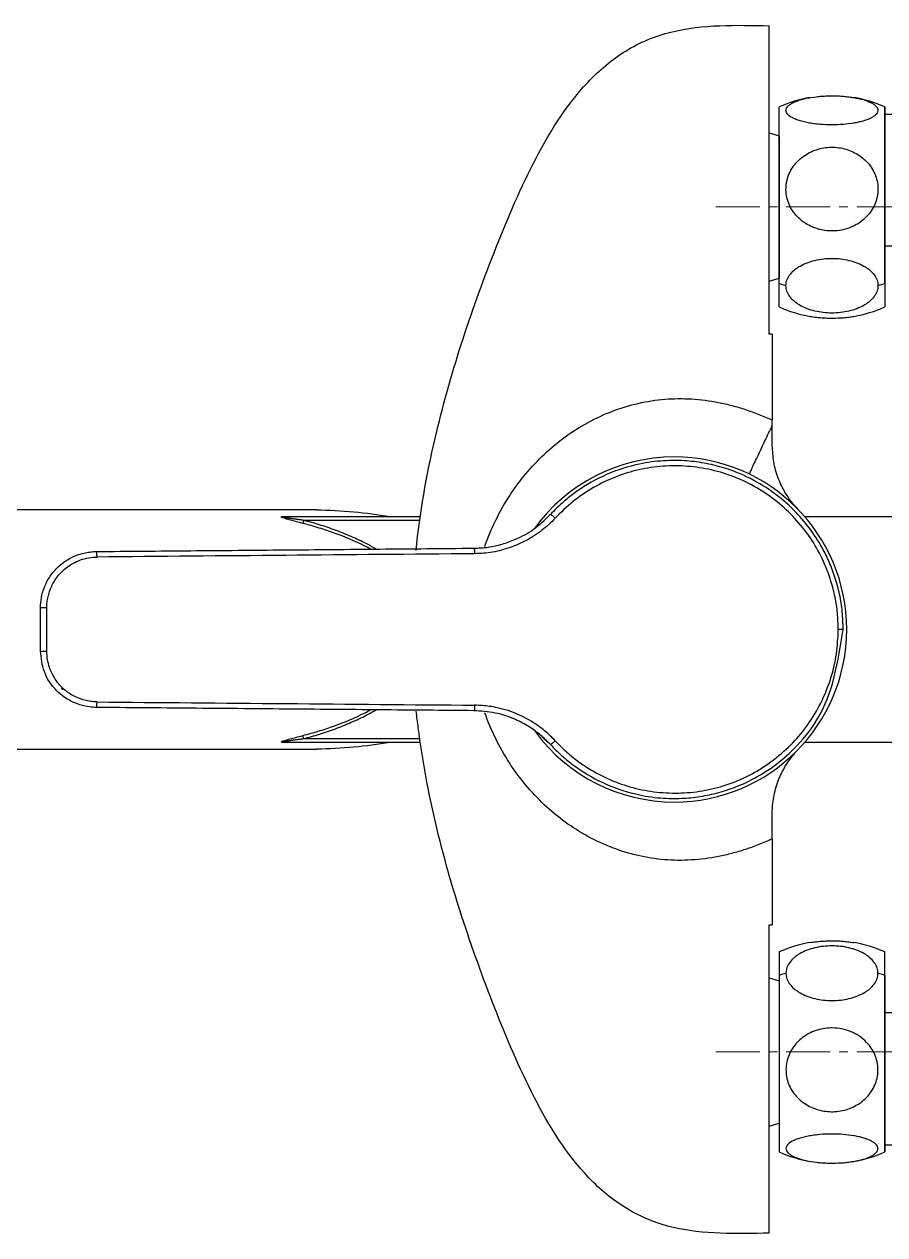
# Model space of a CAD drawing. Extents: x 0 to 1128, y 0 to 827.
# Drawn here: x 604.3 to 726.5, y 489.3 to 661.2 of the extents above; entities that cross this region are included whole.
import ezdxf

# ---------------------------------------------------------------- set-up
doc = ezdxf.new("R2010")
doc.units = 0
doc.header["$LTSCALE"] = 10
doc.header["$MEASUREMENT"] = 0
doc.linetypes.add('CENTER', pattern=[2, 1.25, -0.25, 0.25, -0.25])
doc.linetypes.add('CENTER2', pattern=[28.575, 19.05, -3.175, 3.175, -3.175])
doc.layers.get('0').update_dxf_attribs({"linetype": 'CONTINUOUS'})
doc.layers.add('1', color=7, linetype='CONTINUOUS')
doc.layers.add('Cneter', color=1, linetype='CENTER2', lineweight=13)

msp = doc.modelspace()

# ---------------------------------------------------------------- linework, layer by layer
at = {"ltscale": 0.5}
for p, q in [((726.52, 649.47), (726.52, 621.07)), ((726.52, 649.47), (726.52, 621.07)), ((711.52, 645.38), (711.52, 625.16)), ((711.52, 625.16), (711.52, 645.38)), ((726.52, 501.07), (726.52, 529.47)), ((726.52, 501.07), (726.52, 529.47)), ((711.52, 525.38), (711.52, 505.16))]:
    msp.add_line(p, q, dxfattribs=at)
at = {"layer": '1', "color": 7, "linetype": 'Continuous'}
for p, q in [((711.52, 621.07), (711.52, 649.47)), ((726.52, 624.39), (726.52, 649.47)), ((726.52, 625.23), (726.52, 649.47)), ((726.52, 648.47), (731.62, 648.47)), ((710.12, 645.82), (711.52, 645.38)), ((731.62, 629.69), (726.52, 629.69)), ((710.12, 624.72), (711.52, 625.16)), ((726.52, 625.23), (726.52, 621.07)), ((726.52, 624.39), (726.52, 621.07)), ((644.6, 592.27), (593.5, 592.27)), ((641.06, 591.3), (656.23, 591.3)), ((660.56, 591.27), (641.15, 591.27)), ((660.48, 590.77), (644, 590.77)), ((746.62, 591.27), (715.17, 591.27)), ((606.62, 572.2), (606.62, 578.34)), ((720.62, 575.27), (719.92, 575.27)), ((656.23, 559.24), (641.06, 559.24)), ((641.15, 559.27), (660.59, 559.27)), ((644, 559.77), (660.52, 559.77)), ((715.17, 559.27), (746.62, 559.27)), ((593.5, 558.27), (644.6, 558.27)), ((711.52, 529.47), (711.52, 501.07)), ((726.52, 526.15), (726.52, 529.47)), ((726.52, 525.31), (726.52, 529.47)), ((726.52, 526.15), (726.52, 501.07)), ((710.12, 525.82), (711.52, 525.38)), ((726.52, 525.31), (726.52, 501.07)), ((731.62, 520.85), (726.52, 520.85)), ((710.12, 504.72), (711.52, 505.16)), ((726.52, 502.07), (731.62, 502.07))]:
    msp.add_line(p, q, dxfattribs=at)
for centre, radius, start, end in [((719.02, 632.69), 18.38, 99.683, 114.0853), ((719.02, 632.69), 18.38, 65.9147, 80.3152), ((719.02, 637.85), 18.38, 245.9147, 260.3152), ((719.02, 637.85), 18.38, 279.6888, 294.0853), ((696.62, 575.27), 24.5, 90, 144.1717), ((696.62, 575.27), 24.5, 270, 90), ((696.62, 575.27), 24.5, 216.3796, 270), ((719.02, 512.69), 18.38, 99.6848, 114.0853), ((719.02, 512.69), 18.38, 65.9147, 80.3112), ((719.02, 517.85), 18.38, 245.9147, 260.317), ((719.02, 517.85), 18.38, 279.6848, 294.0853)]:
    msp.add_arc(centre, radius, start, end, dxfattribs=at)
at = {"layer": '1', "color": 7, "linetype": 'Continuous', "extrusion": (0, 0, -1)}
for centre, major_axis, ratio, start_param, end_param in [((719.02, 637.25), (18.38, 0), 0.766044, 1.934165, 1.991162), ((719.02, 637.25), (-18.38, 0), 0.766044, 4.292024, 4.349021), ((644.9, 575.27), (34, 0), 0.5, 4.740032, 5.052082), ((656.56, 591.77), (1, 0), 0.5, 1.570796, 1.910489), ((644.9, 575.27), (34, 0), 0.5, 1.231104, 1.543153), ((656.56, 558.77), (-1, 0), 0.5, 1.231104, 1.570796)]:
    msp.add_ellipse(centre, major_axis=major_axis, ratio=ratio, start_param=start_param, end_param=end_param, dxfattribs=at)
at = {"layer": '1', "color": 7, "linetype": 'Continuous'}
for centre, major_axis, ratio, start_param, end_param in [((641.15, 591.77), (0, 0.5), 0.5, 2.8019, 3.141593), ((557.33, 575.27), (0, -411.78), 0.121891, 1.570796, 1.578265), ((557.33, 575.27), (0, -411.78), 0.121891, 1.563328, 1.570796), ((719.02, 513.3), (18.38, 0), 0.766044, 1.934165, 1.991162), ((719.02, 513.3), (-18.38, 0), 0.766044, 4.292024, 4.349021)]:
    msp.add_ellipse(centre, major_axis=major_axis, ratio=ratio, start_param=start_param, end_param=end_param, dxfattribs=at)
for points, knots in [([(659.95, 586.49), (660.5, 591.81), (661.43, 597.11), (664.74, 611.37), (667.67, 620.18), (672.71, 633.05), (674.5, 637.29), (678.69, 645.54), (681.15, 649.58), (685.94, 654.66), (687.75, 656.2), (691.7, 658.64), (693.9, 659.55), (700.68, 661.23), (705.44, 661.11), (710.12, 661)], [0, 0, 0, 0, 0.163297, 0.163297, 0.442198, 0.442198, 0.581648, 0.581648, 0.721099, 0.721099, 0.790824, 0.790824, 0.860549, 0.860549, 1, 1, 1, 1]), ([(710.12, 617.23), (710.12, 621.07), (710.12, 624.9), (710.12, 632.53), (710.12, 636.33), (710.12, 643.93), (710.12, 647.75), (710.12, 654.97), (710.12, 658.22), (710.12, 661)], [0, 0, 0, 0, 0.25, 0.25, 0.5, 0.5, 0.75, 0.75, 1, 1, 1, 1]), ([(719.07, 646.92), (718.46, 646.92), (717.87, 646.95), (717, 647.02), (716.71, 647.06), (716.15, 647.13), (715.88, 647.18), (715.36, 647.28), (715.11, 647.33), (714.63, 647.46), (714.41, 647.53), (713.99, 647.67), (713.79, 647.75), (713.44, 647.91), (713.28, 648), (712.86, 648.28), (712.67, 648.47), (712.46, 648.88), (712.46, 649.08), (712.6, 649.39), (712.68, 649.49), (712.86, 649.69), (712.98, 649.78), (713.25, 649.96), (713.41, 650.05), (713.76, 650.22), (713.96, 650.3), (714.17, 650.37)], [0, 0, 0, 0, 0.125, 0.125, 0.1875, 0.1875, 0.25, 0.25, 0.3125, 0.3125, 0.375, 0.375, 0.4375, 0.4375, 0.5, 0.5, 0.625, 0.625, 0.75, 0.75, 0.8125, 0.8125, 0.875, 0.875, 0.9375, 0.9375, 1, 1, 1, 1]), ([(714.17, 650.37), (714.54, 650.5), (714.94, 650.61), (715.83, 650.8), (716.31, 650.88), (717.05, 650.96), (717.3, 650.98), (717.81, 651.02), (718.07, 651.04), (718.86, 651.06), (719.38, 651.06), (720.15, 651.03), (720.41, 651.01), (720.92, 650.97), (721.17, 650.94), (721.66, 650.88), (721.9, 650.85), (722.36, 650.77), (722.59, 650.72), (723.25, 650.57), (723.64, 650.46), (724.17, 650.26), (724.34, 650.19), (724.64, 650.04), (724.78, 649.97), (725.02, 649.81), (725.12, 649.73), (725.3, 649.56), (725.38, 649.47), (725.54, 649.21), (725.58, 649.03), (725.5, 648.67), (725.39, 648.5), (725.12, 648.25), (725.01, 648.16), (724.77, 648.01), (724.63, 647.93), (724.33, 647.78), (724.16, 647.71), (723.8, 647.58), (723.61, 647.52), (723.21, 647.41), (723, 647.35), (722.57, 647.26), (722.34, 647.21), (721.63, 647.09), (721.14, 647.03), (720.12, 646.95), (719.6, 646.93), (719.07, 646.92)], [0, 0, 0, 0, 0.0625, 0.0625, 0.125, 0.125, 0.15625, 0.15625, 0.1875, 0.1875, 0.25, 0.25, 0.28125, 0.28125, 0.3125, 0.3125, 0.34375, 0.34375, 0.375, 0.375, 0.4375, 0.4375, 0.46875, 0.46875, 0.5, 0.5, 0.53125, 0.53125, 0.5625, 0.5625, 0.625, 0.625, 0.6875, 0.6875, 0.71875, 0.71875, 0.75, 0.75, 0.78125, 0.78125, 0.8125, 0.8125, 0.84375, 0.84375, 0.875, 0.875, 0.9375, 0.9375, 1, 1, 1, 1]), ([(719.07, 631.86), (718.35, 631.85), (717.65, 631.95), (716.63, 632.26), (716.3, 632.39), (715.67, 632.7), (715.36, 632.87), (714.78, 633.27), (714.5, 633.5), (714, 633.99), (713.77, 634.25), (713.36, 634.82), (713.18, 635.13), (712.88, 635.76), (712.76, 636.09), (712.58, 636.76), (712.52, 637.11), (712.48, 637.81), (712.49, 638.16), (712.56, 638.68), (712.59, 638.85), (712.67, 639.19), (712.71, 639.36), (712.88, 639.86), (713.02, 640.18), (713.37, 640.8), (713.56, 641.09), (714.01, 641.63), (714.26, 641.88), (714.79, 642.35), (715.08, 642.56), (715.68, 642.92), (716, 643.09), (716.65, 643.36), (716.99, 643.47), (717.68, 643.64), (718.03, 643.69), (719.09, 643.79), (719.8, 643.75), (721.2, 643.45), (721.86, 643.2), (722.78, 642.68), (723.08, 642.47), (723.62, 642.03), (723.88, 641.79), (724.34, 641.27), (724.55, 640.98), (724.92, 640.38), (725.07, 640.07), (725.32, 639.41), (725.41, 639.07), (725.53, 638.38), (725.56, 638.04), (725.55, 637.51), (725.53, 637.33), (725.49, 636.98), (725.46, 636.81), (725.35, 636.3), (725.24, 635.97), (724.96, 635.32), (724.79, 635.01), (724.41, 634.43), (724.18, 634.16), (723.94, 633.9)], [0, 0, 0, 0, 0.0625, 0.0625, 0.09375, 0.09375, 0.125, 0.125, 0.15625, 0.15625, 0.1875, 0.1875, 0.21875, 0.21875, 0.25, 0.25, 0.28125, 0.28125, 0.3125, 0.3125, 0.328125, 0.328125, 0.34375, 0.34375, 0.375, 0.375, 0.40625, 0.40625, 0.4375, 0.4375, 0.46875, 0.46875, 0.5, 0.5, 0.53125, 0.53125, 0.5625, 0.5625, 0.625, 0.625, 0.6875, 0.6875, 0.71875, 0.71875, 0.75, 0.75, 0.78125, 0.78125, 0.8125, 0.8125, 0.84375, 0.84375, 0.875, 0.875, 0.890625, 0.890625, 0.90625, 0.90625, 0.9375, 0.9375, 0.96875, 0.96875, 1, 1, 1, 1]), ([(723.94, 633.9), (723.62, 633.57), (723.28, 633.28), (722.72, 632.91), (722.53, 632.79), (722.13, 632.58), (721.93, 632.48), (721.3, 632.22), (720.87, 632.09), (719.98, 631.91), (719.53, 631.86), (719.07, 631.86)], [0, 0, 0, 0, 0.25, 0.25, 0.375, 0.375, 0.5, 0.5, 0.75, 0.75, 1, 1, 1, 1]), ([(712.49, 624.09), (712.49, 624.35), (712.53, 624.62), (712.67, 625), (712.73, 625.13), (712.86, 625.38), (712.94, 625.5), (713.2, 625.86), (713.41, 626.09), (713.78, 626.41), (713.92, 626.51), (714.2, 626.7), (714.34, 626.8), (714.8, 627.06), (715.14, 627.22), (715.85, 627.49), (716.22, 627.6), (716.99, 627.78), (717.39, 627.85), (718.2, 627.95), (718.61, 627.97), (719.43, 627.97), (719.85, 627.95), (720.66, 627.85), (721.05, 627.78), (721.82, 627.6), (722.2, 627.48), (722.9, 627.22), (723.23, 627.06), (723.7, 626.8), (723.85, 626.7), (724.13, 626.51), (724.26, 626.41), (724.63, 626.09), (724.84, 625.87), (725.19, 625.38), (725.32, 625.13), (725.51, 624.62), (725.55, 624.35), (725.55, 624.09)], [0, 0, 0, 0, 0.0625, 0.0625, 0.09375, 0.09375, 0.125, 0.125, 0.1875, 0.1875, 0.21875, 0.21875, 0.25, 0.25, 0.3125, 0.3125, 0.375, 0.375, 0.4375, 0.4375, 0.5, 0.5, 0.5625, 0.5625, 0.625, 0.625, 0.6875, 0.6875, 0.75, 0.75, 0.78125, 0.78125, 0.8125, 0.8125, 0.875, 0.875, 0.9375, 0.9375, 1, 1, 1, 1]), ([(725.55, 624.09), (725.55, 623.82), (725.51, 623.56), (725.37, 623.17), (725.32, 623.05), (725.18, 622.79), (725.1, 622.67), (724.84, 622.31), (724.63, 622.09), (724.26, 621.77), (724.12, 621.66), (723.84, 621.47), (723.7, 621.38), (723.24, 621.11), (722.9, 620.96), (722.19, 620.69), (721.82, 620.57), (721.05, 620.39), (720.65, 620.32), (719.84, 620.23), (719.43, 620.2), (718.61, 620.2), (718.19, 620.23), (717.38, 620.32), (716.99, 620.39), (716.22, 620.57), (715.84, 620.69), (715.14, 620.96), (714.81, 621.11), (714.34, 621.38), (714.2, 621.47), (713.92, 621.67), (713.78, 621.77), (713.41, 622.08), (713.2, 622.31), (712.85, 622.79), (712.72, 623.04), (712.54, 623.55), (712.49, 623.82), (712.49, 624.09)], [0, 0, 0, 0, 0.0625, 0.0625, 0.09375, 0.09375, 0.125, 0.125, 0.1875, 0.1875, 0.21875, 0.21875, 0.25, 0.25, 0.3125, 0.3125, 0.375, 0.375, 0.4375, 0.4375, 0.5, 0.5, 0.5625, 0.5625, 0.625, 0.625, 0.6875, 0.6875, 0.75, 0.75, 0.78125, 0.78125, 0.8125, 0.8125, 0.875, 0.875, 0.9375, 0.9375, 1, 1, 1, 1]), ([(715.93, 619.73), (716.21, 619.68), (716.51, 619.64), (717.05, 619.58), (717.3, 619.56), (717.81, 619.52), (718.07, 619.51), (718.86, 619.48), (719.38, 619.48), (720.15, 619.52), (720.41, 619.53), (720.92, 619.57), (721.17, 619.6), (721.65, 619.66), (721.89, 619.69), (722.11, 619.73)], [0, 0, 0, 0, 0.147664, 0.147664, 0.269802, 0.269802, 0.391939, 0.391939, 0.636214, 0.636214, 0.758351, 0.758351, 0.880489, 0.880489, 1, 1, 1, 1]), ([(710.54, 617.22), (710.54, 615.72), (710.54, 612.53), (710.54, 608.46), (710.54, 605.89), (710.54, 605.02)], [0, 0, 0, 0, 0.370025, 0.785171, 1, 1, 1, 1]), ([(669.71, 587.06), (670.16, 588.34), (671.7, 592.01), (675.27, 597.53), (680, 602), (684.34, 604.74), (687.82, 606.36), (691.48, 607.47), (696.52, 608.26), (701.07, 607.96), (704.85, 607.09), (706.76, 606.52), (708.34, 605.95), (709.6, 605.44), (710.22, 605.16), (710.54, 605.02)], [0, 0, 0, 0, 0.079962, 0.235319, 0.388714, 0.465216, 0.541222, 0.616636, 0.691749, 0.84227, 0.880934, 0.91992, 0.959514, 0.979629, 1, 1, 1, 1]), ([(707.29, 597.33), (707.28, 597.33), (707.39, 597.58), (707.82, 598.51), (708.43, 599.8), (709.38, 601.8), (710.19, 603.5), (710.54, 604.22)], [0, 0, 0, 0, 0.26554, 0.398338, 0.531135, 0.79673, 1, 1, 1, 1]), ([(714.21, 592.33), (714.01, 592.54), (713.39, 593.21), (712.59, 594.31), (711.87, 595.61), (711.23, 597.1), (710.69, 598.92), (710.59, 600.59), (710.54, 601.38)], [0, 0, 0, 0, 0.095605, 0.300985, 0.45022, 0.567237, 0.797233, 1, 1, 1, 1]), ([(696.62, 599.27), (696.11, 599.26), (694.46, 599.23), (691.19, 598.77), (686.95, 597.43), (683.5, 595.47), (681.22, 593.71), (680, 592.61), (679.32, 591.9), (679.03, 591.6)], [0, 0, 0, 0, 0.077581, 0.250432, 0.500283, 0.749954, 0.849951, 0.936975, 1, 1, 1, 1]), ([(719.92, 575.27), (719.89, 576.04), (719.85, 577.59), (719.49, 579.88), (718.82, 582.49), (717.7, 585.37), (715.98, 588.38), (713.82, 591.1), (711.27, 593.47), (708.4, 595.45), (705.27, 596.98), (701.94, 598.01), (698.5, 598.52), (695.02, 598.54), (691.58, 598.03), (688.25, 597), (685.11, 595.48), (682.2, 593.54), (680.54, 591.9), (679.72, 591.09)], [0, 0, 0, 0, 0.041609, 0.082974, 0.124504, 0.186643, 0.248529, 0.310603, 0.37292, 0.435394, 0.497974, 0.560573, 0.623138, 0.685719, 0.748344, 0.811046, 0.874101, 0.937087, 1, 1, 1, 1]), ([(720.62, 575.27), (720.59, 576.11), (720.54, 577.78), (720.14, 580.27), (719.5, 582.64), (718.67, 584.84), (717.01, 588.21), (713.67, 592.67), (708.21, 596.64), (703.17, 598.5), (699.92, 599.07), (698.04, 599.25), (697.09, 599.26), (696.62, 599.27)], [0, 0, 0, 0, 0.0666, 0.133201, 0.199803, 0.261805, 0.31967, 0.498971, 0.69863, 0.848887, 0.924351, 0.962183, 1, 1, 1, 1]), ([(668.17, 586.81), (668.85, 586.84), (670.2, 586.9), (672.19, 587.35), (674.38, 588.14), (676.77, 589.45), (678.25, 590.85), (679.02, 591.58)], [0, 0, 0, 0, 0.166803, 0.333637, 0.500501, 0.740777, 1, 1, 1, 1]), ([(679.72, 591.09), (679.57, 591.22), (679.4, 591.37), (679.12, 591.57), (679.04, 591.61), (679.03, 591.6)], [0, 0, 0, 0, 0.5, 0.5, 1, 1, 1, 1]), ([(643.89, 590.33), (643.42, 590.45), (642.7, 590.63), (641.73, 590.91), (641.17, 591.07), (640.76, 591.23), (640.85, 591.3), (640.98, 591.3), (641.06, 591.3)], [0, 0, 0, 0, 0.379244, 0.58841, 0.793652, 0.881026, 0.927689, 1, 1, 1, 1]), ([(644, 590.77), (643.92, 590.78), (643.75, 590.8), (643.49, 590.84), (643.24, 590.87), (643.02, 590.9), (642.82, 590.93), (642.64, 590.95), (642.48, 590.98), (642.33, 591), (642.19, 591.02), (642.07, 591.03), (641.96, 591.05), (641.86, 591.07), (641.77, 591.08), (641.68, 591.09), (641.61, 591.1), (641.53, 591.11), (641.47, 591.12), (641.41, 591.13), (641.35, 591.14), (641.3, 591.15), (641.25, 591.16), (641.21, 591.17), (641.16, 591.17), (641.13, 591.18), (641.09, 591.19), (641.06, 591.19), (641.03, 591.2), (641, 591.21), (640.98, 591.21), (640.96, 591.22), (640.94, 591.22), (640.93, 591.23), (640.92, 591.23), (640.91, 591.23), (640.9, 591.24), (640.89, 591.24), (640.89, 591.24), (640.89, 591.25), (640.89, 591.25), (640.89, 591.26), (640.91, 591.26), (640.92, 591.26), (640.94, 591.26), (640.97, 591.27), (641.01, 591.27), (641.05, 591.27), (641.09, 591.27), (641.12, 591.27), (641.14, 591.27), (641.15, 591.27)], [0, 0, 0, 0, 0.067218, 0.142405, 0.209742, 0.270355, 0.325043, 0.374413, 0.419075, 0.459639, 0.496658, 0.530449, 0.561278, 0.589409, 0.615106, 0.638634, 0.660257, 0.680237, 0.698833, 0.71621, 0.73243, 0.747556, 0.761658, 0.774812, 0.787093, 0.798578, 0.809342, 0.819439, 0.828848, 0.837548, 0.845529, 0.852792, 0.859343, 0.865197, 0.870484, 0.875426, 0.880286, 0.885315, 0.890662, 0.896424, 0.902644, 0.909324, 0.916545, 0.924592, 0.933749, 0.944164, 0.955728, 0.968288, 0.981874, 0.996579, 1, 1, 1, 1]), ([(653.52, 586.68), (653.24, 586.83), (651.56, 587.7), (649.13, 588.72), (646.16, 589.72), (644.66, 590.12), (643.89, 590.33)], [0.2792733, 0.2792733, 0.2792733, 0.2792733, 0.3443468, 0.6756304, 0.8319401, 1, 1, 1, 1]), ([(654.28, 586.69), (653.84, 586.95), (652.72, 587.56), (650.76, 588.49), (648.48, 589.4), (646.19, 590.17), (644.72, 590.58), (644, 590.77)], [0.3074606, 0.3074606, 0.3074606, 0.3074606, 0.4142627, 0.560697, 0.7071314, 0.8535657, 1, 1, 1, 1]), ([(606.62, 578.34), (606.65, 578.83), (606.7, 579.82), (607.13, 581.29), (607.86, 582.72), (608.84, 583.94), (610.06, 584.97), (611.43, 585.74), (612.73, 586.14), (613.77, 586.31), (614.29, 586.33), (614.55, 586.34)], [0, 0, 0, 0, 0.116035, 0.237638, 0.364865, 0.497762, 0.6105, 0.748084, 0.873755, 0.936659, 1, 1, 1, 1]), ([(614.65, 585.56), (614.65, 585.74), (614.64, 585.95), (614.6, 586.26), (614.57, 586.34), (614.55, 586.34)], [0, 0, 0, 0, 0.5, 0.5, 1, 1, 1, 1]), ([(607.52, 578.35), (607.53, 578.61), (607.54, 579.14), (607.73, 580.18), (608.16, 581.46), (609.01, 582.85), (610.07, 583.92), (611.19, 584.67), (612.3, 585.17), (613.46, 585.49), (614.26, 585.54), (614.65, 585.56)], [0, 0, 0, 0, 0.070017, 0.139892, 0.282103, 0.425905, 0.5704, 0.678851, 0.786951, 0.894003, 1, 1, 1, 1]), ([(679.72, 559.46), (680.26, 558.9), (681.34, 557.8), (683.17, 556.36), (685.44, 554.89), (688.23, 553.55), (691.56, 552.52), (695, 552.01), (698.48, 552.02), (701.93, 552.53), (705.26, 553.56), (708.39, 555.09), (711.26, 557.06), (713.8, 559.42), (715.96, 562.14), (717.69, 565.15), (718.95, 568.39), (719.76, 571.79), (719.87, 574.11), (719.92, 575.27)], [0, 0, 0, 0, 0.041935, 0.083687, 0.125667, 0.188571, 0.2512, 0.31388, 0.376604, 0.439296, 0.50194, 0.564467, 0.626804, 0.688975, 0.750998, 0.812961, 0.875254, 0.937595, 1, 1, 1, 1]), ([(696.62, 551.27), (697.07, 551.28), (697.97, 551.29), (699.76, 551.45), (702.86, 551.97), (706.82, 553.36), (710.69, 555.68), (714.05, 558.59), (718.89, 564.42), (719.9, 570.74), (720.62, 575.27)], [0, 0, 0, 0, 0.036186, 0.072318, 0.144471, 0.288174, 0.405401, 0.503547, 0.643663, 1, 1, 1, 1]), ([(614.55, 564.2), (614.41, 564.21), (613.88, 564.22), (612.84, 564.36), (611.43, 564.8), (610.05, 565.57), (608.44, 566.94), (606.95, 569.13), (606.73, 571.21), (606.62, 572.2)], [0, 0, 0, 0, 0.03483, 0.126576, 0.25266, 0.390649, 0.503707, 0.762944, 1, 1, 1, 1]), ([(614.65, 564.98), (614.43, 564.99), (613.9, 565.01), (612.85, 565.2), (611.54, 565.66), (610.16, 566.53), (608.82, 567.89), (607.99, 569.46), (607.58, 571.01), (607.54, 571.8), (607.52, 572.2)], [0, 0, 0, 0, 0.061368, 0.141758, 0.285411, 0.429964, 0.574576, 0.789352, 0.895236, 1, 1, 1, 1]), ([(668.27, 564.52), (668.27, 564.33), (668.26, 564.11), (668.22, 563.81), (668.19, 563.74), (668.17, 563.74)], [0, 0, 0, 0, 0.5, 0.5, 1, 1, 1, 1]), ([(679.72, 559.46), (679.5, 559.68), (678.76, 560.45), (677.09, 561.82), (675.03, 563), (673.02, 563.77), (671.29, 564.23), (669.7, 564.47), (668.63, 564.5), (668.27, 564.52)], [0, 0, 0, 0, 0.07245, 0.249982, 0.499828, 0.62488, 0.749991, 0.917125, 1, 1, 1, 1]), ([(643.89, 560.21), (644.67, 560.42), (646.17, 560.83), (649.15, 561.83), (651.58, 562.85), (653.25, 563.72), (653.52, 563.86)], [0, 0, 0, 0, 0.1687318, 0.325545, 0.6556771, 0.7184581, 0.7184581, 0.7184581, 0.7184581]), ([(644, 559.77), (644.73, 559.96), (646.21, 560.38), (648.51, 561.16), (650.78, 562.07), (652.73, 562.99), (653.84, 563.6), (654.28, 563.86)], [0, 0, 0, 0, 0.1464772, 0.2929544, 0.4394317, 0.5859089, 0.6905524, 0.6905524, 0.6905524, 0.6905524]), ([(710.12, 489.54), (705.49, 489.44), (700.8, 489.31), (694.03, 490.95), (691.89, 491.81), (687.89, 494.24), (686.11, 495.72), (681.29, 500.76), (678.85, 504.73), (674.62, 512.96), (672.82, 517.23), (667.78, 530.07), (664.86, 538.76), (661.71, 552.17), (660.86, 556.69), (660.17, 562.09), (660.07, 562.88), (659.99, 563.67)], [0, 0, 0, 0, 0.139435, 0.139435, 0.209152, 0.209152, 0.27887, 0.27887, 0.418304, 0.418304, 0.557739, 0.557739, 0.836609, 0.836609, 0.976043, 0.976043, 1, 1, 1, 1]), ([(679.02, 558.96), (678.58, 559.4), (677.66, 560.31), (676.01, 561.5), (673.86, 562.64), (671.21, 563.53), (669.18, 563.67), (668.17, 563.74)], [0, 0, 0, 0, 0.151794, 0.318451, 0.499969, 0.749971, 1, 1, 1, 1]), ([(710.54, 545.53), (710.23, 545.39), (709.6, 545.11), (708.33, 544.59), (706.74, 544.02), (704.82, 543.45), (701.04, 542.57), (695.21, 542.2), (688.94, 543.66), (684.33, 545.8), (679.99, 548.55), (676.22, 552.12), (673.14, 556.3), (671.2, 559.74), (670.17, 562.18), (669.73, 563.43)], [0, 0, 0, 0, 0.020327, 0.04055, 0.080569, 0.119918, 0.15851, 0.309361, 0.458947, 0.535451, 0.611564, 0.765491, 0.843016, 0.921482, 1, 1, 1, 1]), ([(641.06, 559.24), (640.97, 559.24), (640.81, 559.24), (640.8, 559.32), (640.99, 559.4), (641.4, 559.54), (642.04, 559.72), (642.93, 559.97), (643.54, 560.12), (643.89, 560.21)], [0, 0, 0, 0, 0.080096, 0.132169, 0.186351, 0.266905, 0.507313, 0.713757, 1, 1, 1, 1]), ([(641.15, 559.27), (641.14, 559.27), (641.12, 559.27), (641.08, 559.27), (641.02, 559.27), (640.97, 559.27), (640.93, 559.28), (640.89, 559.28), (640.88, 559.29), (640.9, 559.31), (640.93, 559.32), (640.97, 559.33), (641.02, 559.34), (641.07, 559.35), (641.13, 559.36), (641.18, 559.37), (641.24, 559.38), (641.31, 559.39), (641.38, 559.4), (641.47, 559.42), (641.56, 559.43), (641.66, 559.45), (641.78, 559.47), (641.91, 559.48), (642.05, 559.5), (642.2, 559.53), (642.37, 559.55), (642.56, 559.58), (642.77, 559.61), (643, 559.64), (643.25, 559.67), (643.52, 559.71), (643.77, 559.74), (643.93, 559.76), (644, 559.77)], [0, 0, 0, 0, 0.004389, 0.02256, 0.039152, 0.055383, 0.071933, 0.088373, 0.103854, 0.118957, 0.134887, 0.151682, 0.168668, 0.185354, 0.201741, 0.218187, 0.235545, 0.254687, 0.27626, 0.30031, 0.326795, 0.355883, 0.387877, 0.423077, 0.461807, 0.50455, 0.551824, 0.604016, 0.661275, 0.723723, 0.791479, 0.864842, 0.944437, 1, 1, 1, 1]), ([(679.03, 558.95), (679.04, 558.93), (679.12, 558.97), (679.4, 559.17), (679.57, 559.32), (679.72, 559.46)], [0, 0, 0, 0, 0.5, 0.5, 1, 1, 1, 1]), ([(679.03, 558.95), (679.31, 558.65), (679.96, 557.97), (681.18, 556.87), (683.46, 555.09), (686.96, 553.12), (691.19, 551.77), (694.46, 551.31), (696.11, 551.28), (696.62, 551.27)], [0, 0, 0, 0, 0.061087, 0.142939, 0.250099, 0.499788, 0.749621, 0.92236, 1, 1, 1, 1]), ([(710.54, 549.16), (710.55, 549.54), (710.57, 550.34), (710.74, 551.49), (711, 552.66), (711.37, 553.78), (711.87, 554.93), (712.6, 556.25), (713.4, 557.35), (714.03, 558.02), (714.21, 558.22)], [0, 0, 0, 0, 0.097154, 0.202032, 0.314161, 0.433054, 0.551143, 0.699166, 0.913467, 1, 1, 1, 1]), ([(710.54, 545.53), (710.54, 544.65), (710.54, 542.09), (710.54, 538.02), (710.54, 534.83), (710.54, 533.32)], [0, 0, 0, 0, 0.214804, 0.629967, 1, 1, 1, 1]), ([(710.12, 489.54), (710.12, 492.34), (710.12, 495.63), (710.12, 502.88), (710.12, 506.68), (710.12, 514.25), (710.12, 518.04), (710.12, 525.66), (710.12, 529.48), (710.12, 533.31)], [0, 0, 0, 0, 0.25, 0.25, 0.5, 0.5, 0.75, 0.75, 1, 1, 1, 1]), ([(725.55, 526.46), (725.55, 526.72), (725.51, 526.98), (725.37, 527.37), (725.32, 527.5), (725.18, 527.75), (725.1, 527.87), (724.84, 528.23), (724.63, 528.46), (724.26, 528.77), (724.12, 528.88), (723.84, 529.07), (723.7, 529.17), (723.24, 529.43), (722.9, 529.58), (722.19, 529.86), (721.82, 529.97), (721.05, 530.15), (720.65, 530.22), (719.84, 530.31), (719.43, 530.34), (718.61, 530.34), (718.19, 530.31), (717.38, 530.22), (716.99, 530.15), (716.22, 529.97), (715.84, 529.85), (715.14, 529.58), (714.81, 529.43), (714.34, 529.17), (714.2, 529.07), (713.92, 528.88), (713.78, 528.78), (713.41, 528.46), (713.2, 528.24), (712.85, 527.75), (712.72, 527.5), (712.54, 526.99), (712.49, 526.72), (712.49, 526.46)], [0, 0, 0, 0, 0.0625, 0.0625, 0.09375, 0.09375, 0.125, 0.125, 0.1875, 0.1875, 0.21875, 0.21875, 0.25, 0.25, 0.3125, 0.3125, 0.375, 0.375, 0.4375, 0.4375, 0.5, 0.5, 0.5625, 0.5625, 0.625, 0.625, 0.6875, 0.6875, 0.75, 0.75, 0.78125, 0.78125, 0.8125, 0.8125, 0.875, 0.875, 0.9375, 0.9375, 1, 1, 1, 1]), ([(715.93, 530.81), (716.21, 530.86), (716.51, 530.9), (717.05, 530.96), (717.3, 530.98), (717.81, 531.02), (718.07, 531.04), (718.86, 531.06), (719.38, 531.06), (720.15, 531.03), (720.41, 531.01), (720.92, 530.97), (721.17, 530.94), (721.65, 530.88), (721.89, 530.85), (722.11, 530.81)], [0, 0, 0, 0, 0.147664, 0.147664, 0.269802, 0.269802, 0.391939, 0.391939, 0.636214, 0.636214, 0.758351, 0.758351, 0.880489, 0.880489, 1, 1, 1, 1]), ([(712.49, 526.46), (712.49, 526.19), (712.53, 525.93), (712.67, 525.54), (712.73, 525.41), (712.86, 525.16), (712.94, 525.04), (713.2, 524.68), (713.41, 524.45), (713.78, 524.14), (713.92, 524.03), (714.2, 523.84), (714.34, 523.75), (714.8, 523.48), (715.14, 523.33), (715.85, 523.05), (716.22, 522.94), (716.99, 522.76), (717.39, 522.69), (718.2, 522.6), (718.61, 522.57), (719.43, 522.57), (719.85, 522.6), (720.66, 522.69), (721.05, 522.76), (721.82, 522.94), (722.2, 523.06), (722.9, 523.33), (723.23, 523.48), (723.7, 523.75), (723.85, 523.84), (724.13, 524.03), (724.26, 524.14), (724.63, 524.45), (724.84, 524.68), (725.19, 525.16), (725.32, 525.41), (725.51, 525.92), (725.55, 526.19), (725.55, 526.46)], [0, 0, 0, 0, 0.0625, 0.0625, 0.09375, 0.09375, 0.125, 0.125, 0.1875, 0.1875, 0.21875, 0.21875, 0.25, 0.25, 0.3125, 0.3125, 0.375, 0.375, 0.4375, 0.4375, 0.5, 0.5, 0.5625, 0.5625, 0.625, 0.625, 0.6875, 0.6875, 0.75, 0.75, 0.78125, 0.78125, 0.8125, 0.8125, 0.875, 0.875, 0.9375, 0.9375, 1, 1, 1, 1]), ([(719.07, 518.68), (718.35, 518.69), (717.65, 518.59), (716.63, 518.28), (716.3, 518.15), (715.67, 517.85), (715.36, 517.67), (714.78, 517.27), (714.5, 517.04), (714, 516.55), (713.77, 516.29), (713.36, 515.72), (713.18, 515.41), (712.88, 514.78), (712.76, 514.46), (712.58, 513.78), (712.52, 513.43), (712.48, 512.73), (712.49, 512.39), (712.56, 511.86), (712.59, 511.69), (712.67, 511.35), (712.71, 511.18), (712.88, 510.68), (713.02, 510.36), (713.37, 509.74), (713.56, 509.45), (714.01, 508.91), (714.26, 508.66), (714.79, 508.19), (715.08, 507.99), (715.68, 507.62), (716, 507.46), (716.65, 507.18), (716.99, 507.07), (717.68, 506.91), (718.03, 506.85), (719.09, 506.75), (719.8, 506.79), (721.2, 507.09), (721.86, 507.34), (722.78, 507.87), (723.08, 508.07), (723.62, 508.51), (723.88, 508.75), (724.34, 509.28), (724.55, 509.56), (724.92, 510.16), (725.07, 510.47), (725.32, 511.13), (725.41, 511.47), (725.53, 512.16), (725.56, 512.51), (725.55, 513.03), (725.53, 513.21), (725.49, 513.56), (725.46, 513.73), (725.35, 514.24), (725.24, 514.57), (724.96, 515.22), (724.79, 515.53), (724.41, 516.11), (724.18, 516.39), (723.94, 516.64)], [0, 0, 0, 0, 0.0625, 0.0625, 0.09375, 0.09375, 0.125, 0.125, 0.15625, 0.15625, 0.1875, 0.1875, 0.21875, 0.21875, 0.25, 0.25, 0.28125, 0.28125, 0.3125, 0.3125, 0.328125, 0.328125, 0.34375, 0.34375, 0.375, 0.375, 0.40625, 0.40625, 0.4375, 0.4375, 0.46875, 0.46875, 0.5, 0.5, 0.53125, 0.53125, 0.5625, 0.5625, 0.625, 0.625, 0.6875, 0.6875, 0.71875, 0.71875, 0.75, 0.75, 0.78125, 0.78125, 0.8125, 0.8125, 0.84375, 0.84375, 0.875, 0.875, 0.890625, 0.890625, 0.90625, 0.90625, 0.9375, 0.9375, 0.96875, 0.96875, 1, 1, 1, 1]), ([(723.94, 516.64), (723.62, 516.97), (723.28, 517.26), (722.72, 517.64), (722.53, 517.75), (722.13, 517.97), (721.93, 518.06), (721.3, 518.32), (720.87, 518.45), (719.98, 518.63), (719.53, 518.68), (719.07, 518.68)], [0, 0, 0, 0, 0.25, 0.25, 0.375, 0.375, 0.5, 0.5, 0.75, 0.75, 1, 1, 1, 1]), ([(719.07, 503.62), (718.46, 503.62), (717.87, 503.59), (717, 503.52), (716.71, 503.49), (716.15, 503.41), (715.88, 503.36), (715.36, 503.26), (715.11, 503.21), (714.63, 503.08), (714.41, 503.02), (713.99, 502.87), (713.79, 502.79), (713.44, 502.63), (713.28, 502.54), (712.86, 502.27), (712.67, 502.07), (712.46, 501.66), (712.46, 501.46), (712.6, 501.15), (712.68, 501.05), (712.86, 500.86), (712.98, 500.76), (713.25, 500.58), (713.41, 500.49), (713.76, 500.32), (713.96, 500.24), (714.17, 500.17)], [0, 0, 0, 0, 0.125, 0.125, 0.1875, 0.1875, 0.25, 0.25, 0.3125, 0.3125, 0.375, 0.375, 0.4375, 0.4375, 0.5, 0.5, 0.625, 0.625, 0.75, 0.75, 0.8125, 0.8125, 0.875, 0.875, 0.9375, 0.9375, 1, 1, 1, 1]), ([(714.17, 500.17), (714.54, 500.04), (714.94, 499.93), (715.83, 499.74), (716.31, 499.67), (717.05, 499.58), (717.3, 499.56), (717.81, 499.52), (718.07, 499.51), (718.86, 499.48), (719.38, 499.48), (720.15, 499.52), (720.41, 499.53), (720.92, 499.57), (721.17, 499.6), (721.66, 499.66), (721.9, 499.7), (722.36, 499.78), (722.59, 499.82), (723.25, 499.97), (723.64, 500.08), (724.17, 500.28), (724.34, 500.35), (724.64, 500.5), (724.78, 500.57), (725.02, 500.73), (725.12, 500.81), (725.3, 500.98), (725.38, 501.07), (725.54, 501.33), (725.58, 501.51), (725.5, 501.87), (725.39, 502.04), (725.12, 502.3), (725.01, 502.38), (724.77, 502.54), (724.63, 502.61), (724.33, 502.76), (724.16, 502.83), (723.8, 502.96), (723.61, 503.02), (723.21, 503.14), (723, 503.19), (722.57, 503.29), (722.34, 503.33), (721.63, 503.45), (721.14, 503.51), (720.12, 503.59), (719.6, 503.62), (719.07, 503.62)], [0, 0, 0, 0, 0.0625, 0.0625, 0.125, 0.125, 0.15625, 0.15625, 0.1875, 0.1875, 0.25, 0.25, 0.28125, 0.28125, 0.3125, 0.3125, 0.34375, 0.34375, 0.375, 0.375, 0.4375, 0.4375, 0.46875, 0.46875, 0.5, 0.5, 0.53125, 0.53125, 0.5625, 0.5625, 0.625, 0.625, 0.6875, 0.6875, 0.71875, 0.71875, 0.75, 0.75, 0.78125, 0.78125, 0.8125, 0.8125, 0.84375, 0.84375, 0.875, 0.875, 0.9375, 0.9375, 1, 1, 1, 1])]:
    msp.add_open_spline(points, degree=3, knots=knots, dxfattribs=at)
for points, degree in [([(710.54, 617.22), (710.47, 617.22), (710.33, 617.22), (710.19, 617.23), (710.12, 617.23)], 3), ([(710.54, 604.22), (710.54, 604.48), (710.54, 604.75), (710.54, 605.02)], 3), ([(710.54, 601.38), (710.54, 602.29), (710.54, 603.24), (710.54, 604.22)], 3), ([(645.84, 592.26), (645.42, 592.27), (645, 592.27), (644.6, 592.27)], 3), ([(679.72, 591.09), (679.13, 590.45), (677.86, 589.3), (675.7, 587.88), (673.34, 586.84), (670.84, 586.19), (669.14, 586.04), (668.27, 586.03)], 3), ([(614.55, 586.34), (668.17, 586.81)], 1), ([(668.27, 586.03), (650.4, 585.87), (632.53, 585.72), (614.65, 585.56)], 3), ([(607.52, 578.35), (607.07, 578.35), (606.62, 578.34), (606.62, 578.34)], 3), ([(606.62, 572.2), (606.62, 572.2), (607.07, 572.2), (607.52, 572.2)], 3), ([(609.82, 566.7), (609.74, 566.77), (609.65, 566.84), (609.56, 566.93)], 3), ([(668.17, 563.74), (614.55, 564.2)], 1), ([(614.65, 564.98), (632.53, 564.83), (650.4, 564.67), (668.27, 564.52)], 3), ([(676.78, 560.93), (677.41, 560.46), (677.99, 559.95), (678.53, 559.38)], 3), ([(641.15, 559.27), (641.12, 559.27), (641.09, 559.26), (641.06, 559.24)], 3), ([(644.59, 558.27), (645, 558.27), (645.42, 558.27), (645.84, 558.28)], 3), ([(710.54, 545.53), (710.54, 546.79), (710.54, 548), (710.54, 549.16)], 3), ([(710.12, 533.31), (710.19, 533.31), (710.33, 533.32), (710.47, 533.32), (710.54, 533.32)], 3)]:
    msp.add_open_spline(points, degree=degree, dxfattribs=at)
for points, weights in [([(644, 590.77), (643.95, 590.57), (643.91, 590.41), (643.89, 590.33)], [1.08857221966, 0.970475919018, 0.97047592678, 1.08857224295]), ([(668.17, 586.81), (668.22, 586.81), (668.27, 586.49), (668.27, 586.03)], [1.18736726804, 0.952368549244, 0.938423906808, 1.14553334073]), ([(614.55, 564.2), (614.61, 564.2), (614.65, 564.52), (614.65, 564.98)], [1.13706038614, 0.934613273083, 0.956436834103, 1.2025310692]), ([(644, 559.77), (643.95, 559.97), (643.91, 560.13), (643.89, 560.21)], [1.08855709055, 0.970470451897, 0.970480970754, 1.08858864712])]:
    msp.add_rational_spline(points, weights, degree=3, dxfattribs=at)
at = {"layer": 'Cneter', "linetype": 'CENTER', "ltscale": 0.5}
for p, q in [((702.53, 635.27), (735.6, 635.27)), ((702.53, 515.27), (735.6, 515.27))]:
    msp.add_line(p, q, dxfattribs=at)

doc.saveas('drawing.dxf')
